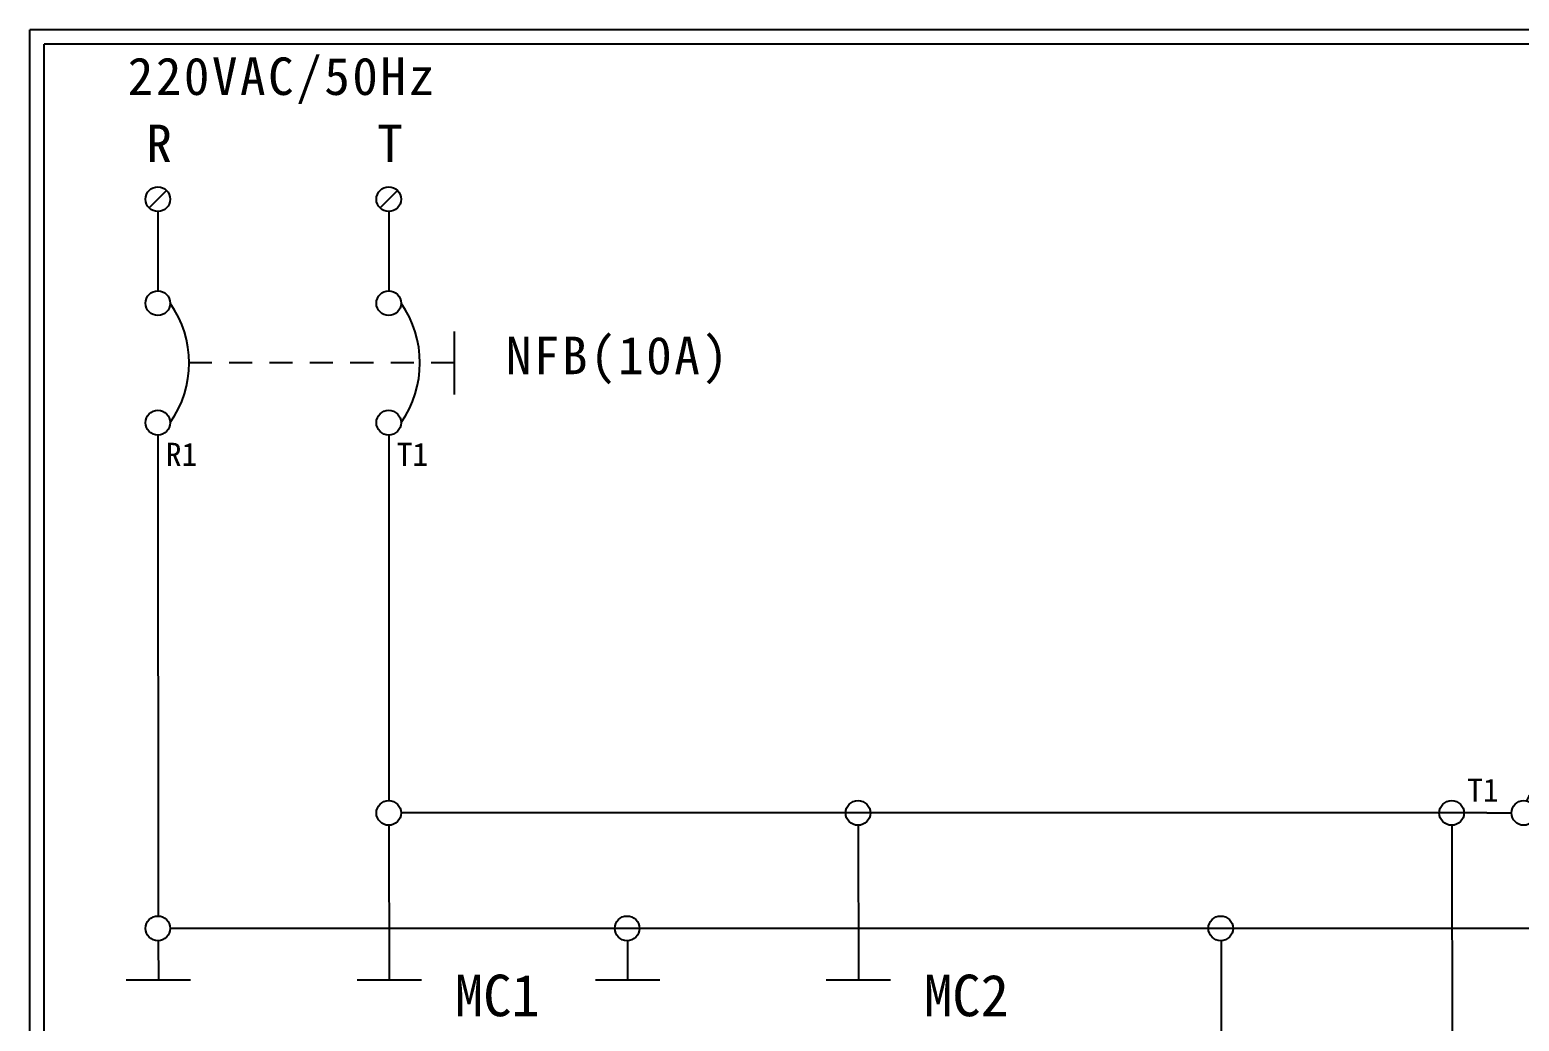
# Model space of a CAD drawing. Extents: x -24 to 263, y 255 to 459.
# Drawn here: x -23.6 to 105.4, y 373.6 to 459.4 of the extents above; entities that cross this region are included whole.
import ezdxf

# ---------------------------------------------------------------- set-up
doc = ezdxf.new("R2010")
doc.units = 0
doc.linetypes.add('HIDDEN9', pattern=[3.5, 2, -1.5])
doc.layers.get('0').update_dxf_attribs({"linetype": 'CONTINUOUS'})
doc.layers.add('圖框層', color=7, linetype='CONTINUOUS')
doc.layers.add('標尺寸層', color=3, linetype='CONTINUOUS')
doc.styles.add('STSL', font='kaiu.ttf')
doc.styles.add('標楷體', font='kaiu.ttf')

# ---------------------------------------------------------------- blocks, each defined once
blk = doc.blocks.new('FUSE')
at = {"color": 7}
for p, q in [((0, 0), (2.14, 0)), ((14.64, 0), (16.78, 0))]:
    blk.add_line(p, q, dxfattribs=at)
for centre in [(3.21, 0), (13.56, 0)]:
    blk.add_circle(centre, 1.07)
for centre, start, end in [((5.8, 0), 0, 156.116), ((10.98, 0), 180, 336.116)]:
    blk.add_arc(centre, 2.59, start, end, dxfattribs=at)

msp = doc.modelspace()

# ---------------------------------------------------------------- linework, layer by layer
for p, q in [((-11.73, 445.52), (-13.24, 444.01)), ((8.27, 445.52), (6.76, 444.01)), ((-12.49, 424.28), (-12.46, 382.67)), ((7.53, 424.28), (7.53, 392.67)), ((102.62, 391.6), (8.58, 391.6)), ((7.53, 390.53), (7.55, 377.15)), ((48.18, 390.53), (48.2, 377.15)), ((99.6, 390.53), (99.62, 366.88)), ((125.46, 381.6), (-11.42, 381.6)), ((-12.46, 380.53), (-12.44, 377.15)), ((28.19, 380.53), (28.2, 377.15)), ((79.61, 380.53), (79.63, 366.88))]:
    msp.add_line(p, q)
at = {"color": 7, "linetype": 'HIDDEN9'}
msp.add_line((13.18, 430.59), (-9.79, 430.59), dxfattribs=at)
for centre in [(-12.49, 444.77), (7.51, 444.77), (-12.49, 435.76), (7.51, 435.76), (-12.49, 425.41), (7.51, 425.41), (7.51, 391.6), (48.16, 391.6), (99.58, 391.6), (-12.49, 381.6), (28.16, 381.6), (79.58, 381.6)]:
    msp.add_circle(centre, 1.07)
at = {"color": 7}
for centre in [(-18.84, 430.59), (1.16, 430.59)]:
    msp.add_arc(centre, 9.05, 325.1286, 34.8714, dxfattribs=at)
at = {"layer": '圖框層', "color": 7}
for p, q in [((263.42, 459.45), (-23.58, 459.45)), ((-23.58, 255.48), (-23.58, 459.45)), ((262.17, 458.2), (-22.33, 458.2)), ((-22.33, 256.73), (-22.33, 458.2))]:
    msp.add_line(p, q, dxfattribs=at)
at = {"layer": '標尺寸層', "color": 7}
for p, q in [((-12.49, 443.7), (-12.49, 436.84)), ((7.51, 443.7), (7.51, 436.84)), ((13.18, 433.32), (13.18, 427.86)), ((-12.49, 424.34), (-12.49, 424.28)), ((7.51, 424.34), (7.51, 424.28)), ((-15.23, 377.15), (-9.66, 377.15)), ((4.77, 377.15), (10.34, 377.15)), ((25.41, 377.15), (30.98, 377.15)), ((45.41, 377.15), (50.98, 377.15))]:
    msp.add_line(p, q, dxfattribs=at)

# ---------------------------------------------------------------- block references
at = {"color": 7}
msp.add_blockref('FUSE', (102.62, 391.6), dxfattribs=at)

# ---------------------------------------------------------------- texts
at = {"color": 0, "char_height": 3.25, "style": '標楷體'}
for s, insert, width, attachment_point in [('\\pt6.5;{\\T1.1;220VAC/50Hz}', (-15.1, 457.05), 35.213, 1), ('\\pt6.5;{\\T1.1;R}', (-13.49, 451.23), 2, 1), ('\\pt6.5;{\\T1.1;T}', (6.51, 451.23), 2, 1), ('\\pt6.5;{\\T1.1;NFB(10A)}', (27.38, 432.86), 24.6072, 2)]:
    msp.add_mtext(s, dxfattribs=dict(at, insert=insert, width=width, attachment_point=attachment_point))
at = {"layer": '圖框層', "color": 4, "style": 'STSL'}
for s, height, p in [('R1', 2, (-11.8, 421.67)), ('T1', 2, (8.2, 421.67)), ('T1', 2, (100.93, 392.58)), ('MC1', 3.6, (13.24, 373.99)), ('MC2', 3.6, (53.88, 373.99))]:
    msp.add_text(s, height=height, dxfattribs=at).set_placement(p)

doc.saveas('drawing.dxf')
